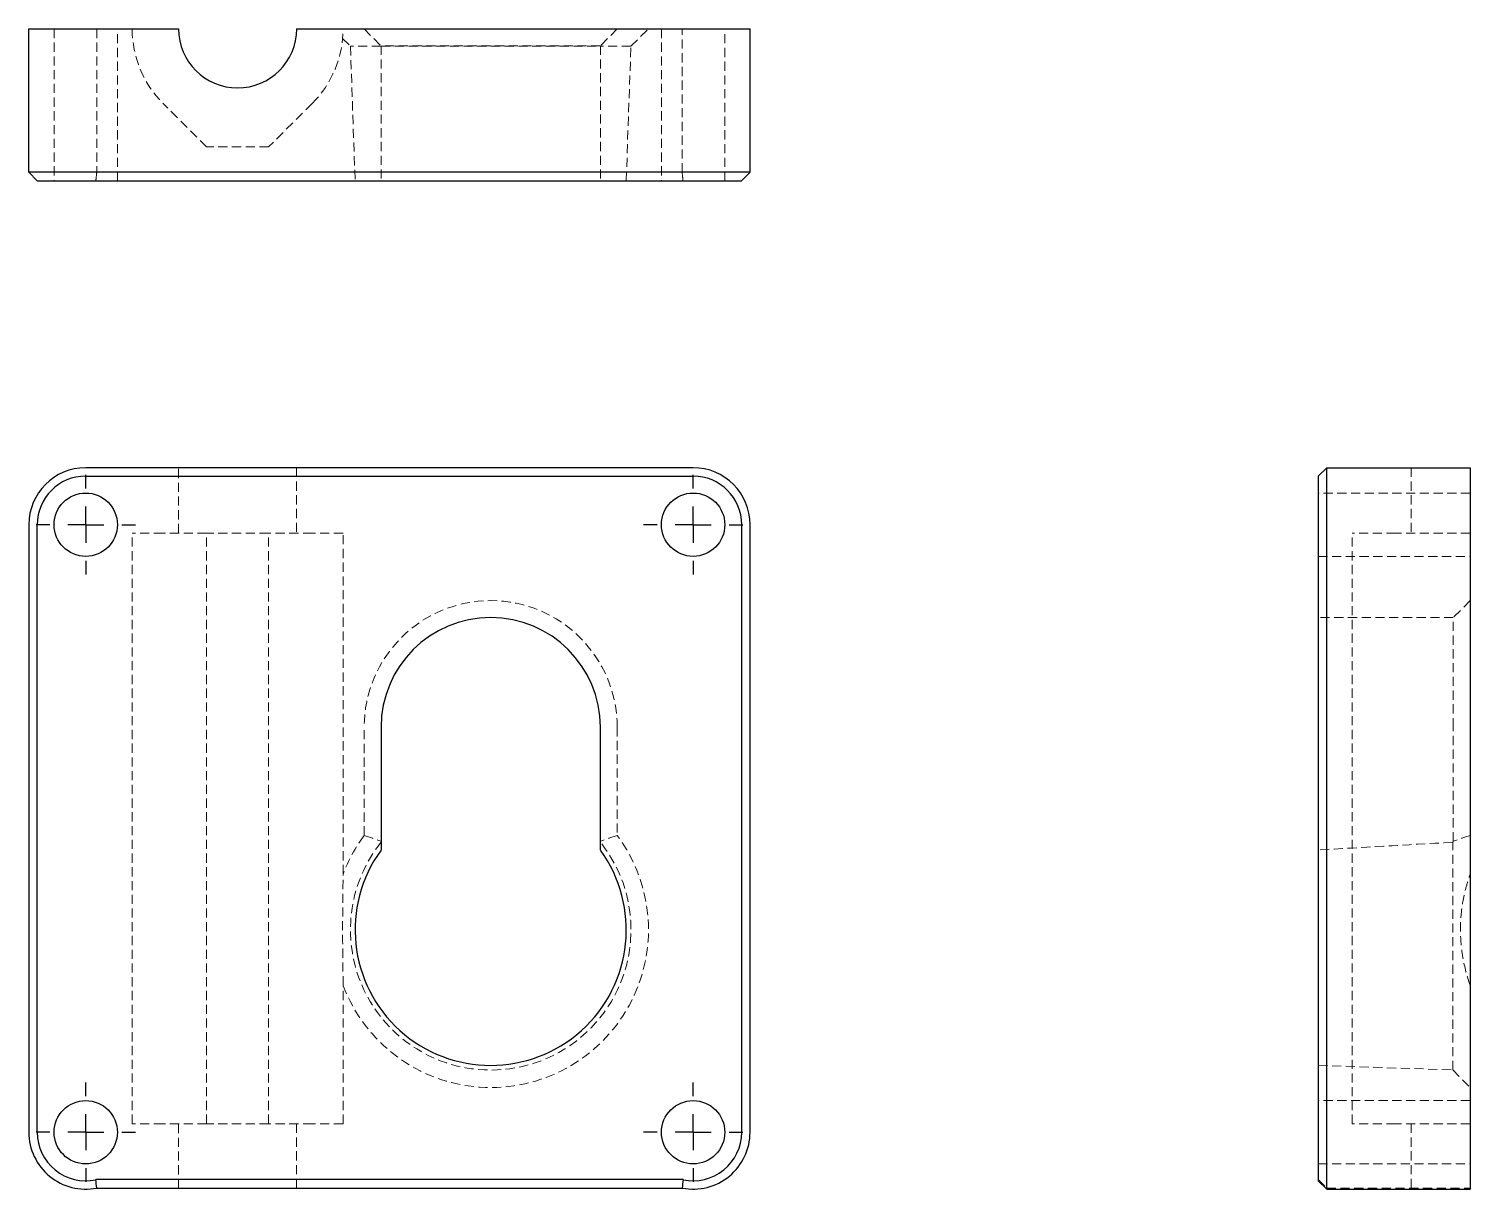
# Model space of a CAD drawing. Header units: millimetres. Extents: x 33 to 233, y 7 to 168.
import ezdxf

# ---------------------------------------------------------------- set-up
doc = ezdxf.new("R2010")
doc.units = ezdxf.units.MM
doc.linetypes.add('HIDDEN', pattern=[1.905, 1.27, -0.635])
doc.layers.add('10', color=7, linetype='Continuous')

# ---------------------------------------------------------------- blocks, each defined once
blk = doc.blocks.new('SW_CENTERMARKSYMBOL_0')
at = {"layer": '10', "color": 0}
for p, q in [((0, 5), (0, 6.89)), ((0, 0), (0, 2.5)), ((-5, 0), (-6.89, 0)), ((0, 0), (-2.5, 0)), ((0, 0), (0, -2.5)), ((0, 0), (2.5, 0)), ((5, 0), (6.89, 0)), ((0, -5), (0, -6.89))]:
    blk.add_line(p, q, dxfattribs=at)
blk = doc.blocks.new('SW_CENTERMARKSYMBOL_1')
at = {"layer": '10', "color": 0}
for p, q in [((0, 5), (0, 6.89)), ((0, 0), (0, 2.5)), ((-5, 0), (-6.89, 0)), ((0, 0), (-2.5, 0)), ((0, 0), (0, -2.5)), ((0, 0), (2.5, 0)), ((5, 0), (6.89, 0)), ((0, -5), (0, -6.89))]:
    blk.add_line(p, q, dxfattribs=at)
blk = doc.blocks.new('SW_CENTERMARKSYMBOL_2')
at = {"layer": '10', "color": 0}
for p, q in [((0, 5), (0, 6.89)), ((0, 0), (0, 2.5)), ((-5, 0), (-6.89, 0)), ((0, 0), (-2.5, 0)), ((0, 0), (0, -2.5)), ((0, 0), (2.5, 0)), ((5, 0), (6.89, 0)), ((0, -5), (0, -6.89))]:
    blk.add_line(p, q, dxfattribs=at)
blk = doc.blocks.new('SW_CENTERMARKSYMBOL_3')
at = {"layer": '10', "color": 0}
for p, q in [((0, 5), (0, 6.89)), ((0, 0), (0, 2.5)), ((-5, 0), (-6.89, 0)), ((0, 0), (-2.5, 0)), ((0, 0), (0, -2.5)), ((0, 0), (2.5, 0)), ((5, 0), (6.89, 0)), ((0, -5), (0, -6.89))]:
    blk.add_line(p, q, dxfattribs=at)

msp = doc.modelspace()

# ---------------------------------------------------------------- linework, layer by layer
at = {"color": 7, "linetype": 'Continuous', "lineweight": 25}
for p, q in [((33, 147.96), (33, 167.84)), ((33, 167.84), (40.89, 167.84)), ((40.89, 167.84), (53.76, 167.84)), ((70.13, 167.84), (125.11, 167.84)), ((125.11, 167.84), (133, 167.84)), ((133, 147.96), (133, 167.84)), ((40.89, 147.96), (33, 147.96)), ((34.17, 146.79), (33, 147.96)), ((125.11, 147.96), (40.89, 147.96)), ((133, 147.96), (125.11, 147.96)), ((131.83, 146.79), (133, 147.96)), ((34.17, 146.79), (40.89, 146.79)), ((40.89, 146.79), (125.11, 146.79)), ((125.11, 146.79), (131.83, 146.79)), ((125.11, 107), (40.89, 107)), ((211.79, 105.83), (212.96, 107)), ((212.96, 107), (232.84, 107)), ((212.96, 99.11), (212.96, 107)), ((232.84, 107), (232.84, 99.11)), ((40.89, 105.83), (125.11, 105.83)), ((211.79, 105.83), (211.79, 99.11)), ((33, 99.11), (33, 14.89)), ((34.17, 14.89), (34.17, 99.11)), ((131.83, 99.11), (131.83, 14.89)), ((133, 14.89), (133, 99.11)), ((211.79, 99.11), (211.79, 14.89)), ((212.96, 14.89), (212.96, 99.11)), ((232.84, 99.11), (232.84, 14.89)), ((81.83, 71.04), (81.83, 54.02)), ((112.24, 54.02), (112.24, 71.04)), ((211.79, 14.89), (211.79, 8.17)), ((212.96, 7), (212.96, 14.89)), ((232.84, 14.89), (232.84, 7)), ((123.71, 8.32), (42.29, 8.32)), ((211.79, 8.17), (212.96, 7)), ((42.41, 7.15), (123.59, 7.15)), ((212.96, 7), (232.84, 7))]:
    msp.add_line(p, q, dxfattribs=at)
at = {"color": 7, "linetype": 'HIDDEN', "lineweight": 18}
for p, q in [((36.51, 167.84), (36.51, 146.79)), ((42.41, 167.84), (42.41, 147.96)), ((45.28, 146.79), (45.28, 167.84)), ((76.5, 166.51), (77.59, 165.42)), ((79.49, 167.84), (81.83, 165.5)), ((114.58, 167.84), (112.24, 165.5)), ((116.48, 165.42), (118.91, 167.84)), ((120.72, 167.84), (120.72, 146.79)), ((123.59, 147.96), (123.59, 167.84)), ((129.49, 146.79), (129.49, 167.84)), ((81.83, 165.42), (77.59, 165.42)), ((77.59, 165.42), (78.24, 146.79)), ((112.24, 165.5), (81.83, 165.5)), ((81.83, 165.5), (81.83, 146.79)), ((81.83, 165.42), (112.24, 165.42)), ((112.24, 165.5), (112.24, 146.79)), ((116.48, 165.42), (112.24, 165.42)), ((115.83, 146.79), (116.48, 165.42)), ((57.65, 151.47), (51.61, 157.51)), ((72.29, 157.51), (66.25, 151.47)), ((66.25, 151.47), (57.65, 151.47)), ((53.76, 97.94), (53.76, 107)), ((70.13, 107), (70.13, 97.94)), ((224.66, 107), (224.66, 97.94)), ((232.84, 103.49), (211.79, 103.49)), ((47.33, 16.06), (47.33, 97.94)), ((51.61, 97.94), (47.33, 97.94)), ((57.65, 97.94), (51.61, 97.94)), ((66.25, 97.94), (57.65, 97.94)), ((57.65, 16.06), (57.65, 97.94)), ((66.25, 16.06), (66.25, 97.94)), ((72.29, 97.94), (66.25, 97.94)), ((76.57, 97.94), (72.29, 97.94)), ((76.57, 50.67), (76.57, 97.94)), ((222.51, 97.94), (216.47, 97.94)), ((216.47, 16.06), (216.47, 97.94)), ((232.84, 97.94), (222.51, 97.94)), ((211.79, 94.72), (232.84, 94.72)), ((232.84, 88.58), (230.5, 86.24)), ((230.5, 86.24), (211.79, 86.24)), ((230.5, 71.04), (230.5, 86.24)), ((79.49, 56.03), (79.49, 71.04)), ((114.58, 71.04), (114.58, 56.03)), ((230.5, 55.23), (230.5, 71.04)), ((230.42, 23.52), (230.42, 55.09)), ((76.57, 16.06), (76.57, 35.26)), ((211.79, 24.17), (230.42, 23.52)), ((230.42, 23.52), (232.84, 21.09)), ((232.84, 19.28), (211.79, 19.28)), ((51.61, 16.06), (47.33, 16.06)), ((57.65, 16.06), (51.61, 16.06)), ((53.76, 7.15), (53.76, 16.06)), ((66.25, 16.06), (57.65, 16.06)), ((72.29, 16.06), (66.25, 16.06)), ((70.13, 16.06), (70.13, 7.15)), ((76.57, 16.06), (72.29, 16.06)), ((222.51, 16.06), (216.47, 16.06)), ((232.84, 16.06), (222.51, 16.06)), ((224.66, 16.06), (224.66, 7.15)), ((211.79, 10.51), (232.84, 10.51)), ((211.79, 8.32), (212.96, 7.15)), ((212.96, 7.15), (232.84, 7.15))]:
    msp.add_line(p, q, dxfattribs=at)
at = {"color": 7, "linetype": 'Continuous', "lineweight": 25}
for centre in [(40.89, 99.11), (125.11, 99.11), (40.89, 14.89), (125.11, 14.89)]:
    msp.add_circle(centre, 4.39, dxfattribs=at)
at = {"color": 7, "linetype": 'HIDDEN', "lineweight": 18}
for centre, radius, start, end in [((61.95, 167.84), 14.62, 180, 225), ((61.95, 167.84), 14.62, 315, 0), ((-102.74, 161.98), 145.83, 354.0222, 354.4841), ((268.74, 161.98), 145.83, 185.5159, 185.9778), ((97.04, 71.04), 17.54, 0, 180), ((97.04, 42.96), 21.87, 200.6375, 36.6651), ((97.04, 42.96), 21.87, 143.3349, 159.3625), ((97.04, 42.96), 19.45, 141.4285, 38.5715)]:
    msp.add_arc(centre, radius, start, end, dxfattribs=at)
at = {"color": 7, "linetype": 'Continuous', "lineweight": 25}
for centre, radius, start, end in [((61.95, 167.84), 8.19, 180, 0), ((40.89, 99.11), 7.89, 90, 180), ((125.11, 99.11), 7.89, 0, 90), ((40.89, 99.11), 6.73, 90, 180), ((125.11, 99.11), 6.73, 0, 90), ((97.04, 71.04), 15.2, 0, 180), ((97.04, 42.96), 18.8, 143.9875, 36.0125), ((40.89, 14.89), 7.89, 180, 281.0495), ((40.89, 14.89), 6.73, 180, 281.9751), ((125.11, 14.89), 7.89, 258.9505, 0), ((125.11, 14.89), 6.73, 258.0249, 0), ((-102.74, -6.87), 145.83, 5.5159, 5.9778), ((268.74, -6.87), 145.83, 174.0222, 174.4841)]:
    msp.add_arc(centre, radius, start, end, dxfattribs=at)
at = {"color": 7, "linetype": 'HIDDEN', "lineweight": 18}
for points in [[(79.49, 56.03), (80.27, 55.77), (81.05, 55.5), (81.83, 55.23)], [(114.58, 56.03), (113.8, 55.77), (113.02, 55.5), (112.24, 55.23)], [(232.84, 56.03), (232.06, 55.77), (231.28, 55.5), (230.5, 55.23)], [(230.42, 55.09), (223.86, 54.72), (217.66, 54.37), (211.79, 54.02)], [(230.5, 55.23), (230.48, 55.18), (230.45, 55.14), (230.42, 55.09)]]:
    msp.add_open_spline(points, degree=3, dxfattribs=at)
for points in [[(76.57, 35.26), (76.57, 36.5), (76.55, 37.77), (76.53, 39.7), (76.52, 40.35), (76.51, 41.66), (76.51, 42.32), (76.51, 44.29), (76.52, 45.58), (76.54, 47.51), (76.55, 48.15), (76.56, 49.42), (76.57, 50.05), (76.57, 50.67)], [(232.84, 35.26), (232.4, 36.5), (232.07, 37.77), (231.73, 39.7), (231.64, 40.35), (231.53, 41.66), (231.5, 42.32), (231.5, 44.29), (231.62, 45.58), (231.95, 47.51), (232.09, 48.15), (232.43, 49.42), (232.62, 50.05), (232.84, 50.67)]]:
    msp.add_open_spline(points, degree=3, knots=[0, 0, 0, 0, 0.25, 0.25, 0.375, 0.375, 0.5, 0.5, 0.75, 0.75, 0.875, 0.875, 1, 1, 1, 1], dxfattribs=at)

# ---------------------------------------------------------------- block references
at = {"layer": '10'}
for name, p in [('SW_CENTERMARKSYMBOL_1', (40.89, 99.11)), ('SW_CENTERMARKSYMBOL_0', (125.11, 99.11)), ('SW_CENTERMARKSYMBOL_3', (40.89, 14.89)), ('SW_CENTERMARKSYMBOL_2', (125.11, 14.89))]:
    msp.add_blockref(name, p, dxfattribs=at)

doc.saveas('drawing.dxf')
